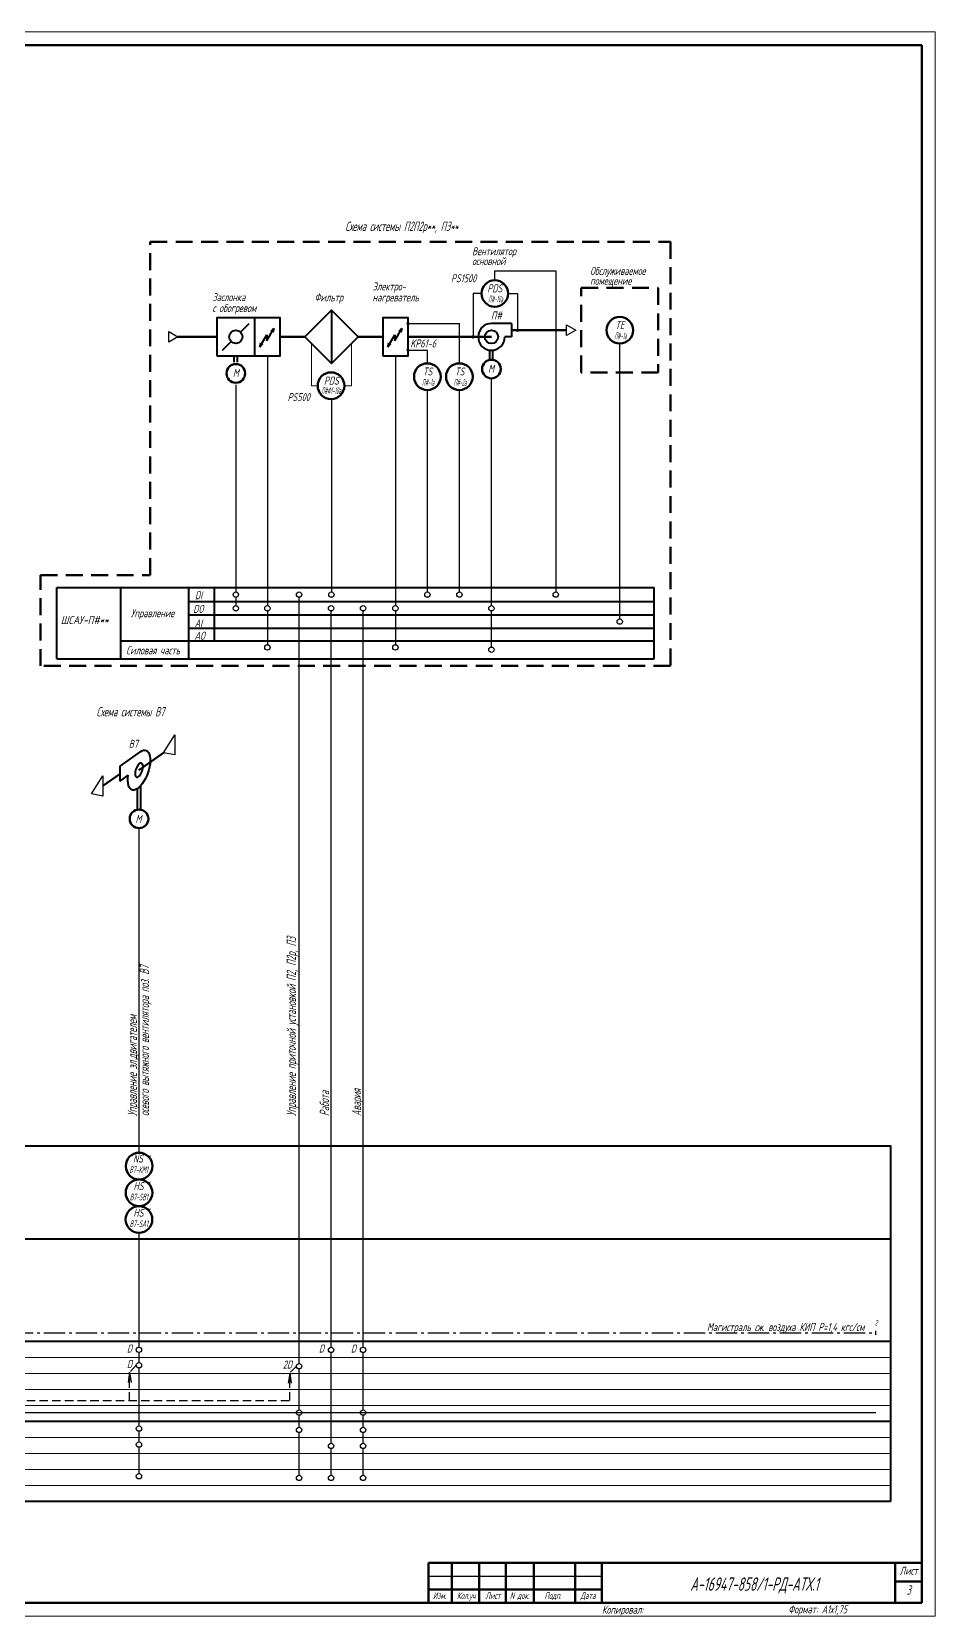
# Model space of a CAD drawing. Header units: millimetres. Extents: x -680 to 9204, y -4430 to 7779.
# Drawn here: x 4296 to 4635, y 5159 to 5753 of the extents above; entities that cross this region are included whole.
import ezdxf
from ezdxf.enums import TextEntityAlignment as Align

# ---------------------------------------------------------------- set-up
doc = ezdxf.new("R2010")
doc.units = ezdxf.units.MM
doc.linetypes.add('gost6', pattern=[12, 8, -1.5, 1, -1.5])
doc.linetypes.add('невидимая2', pattern=[4.7625, 3.175, -1.5875])
doc.layers.get('Defpoints').update_dxf_attribs({"color": 33})
for name, color, linetype, lineweight in [('Аппараты', 137, 'Continuous', 40), ('Выноска', 137, 'Continuous', 20), ('Датчики', 31, 'Continuous', 50), ('Обводка', 6, 'Continuous', 25), ('Связи', 95, 'Continuous', 25), ('Текст_КИП', 2, 'Continuous', 25), ('Толст.рамка', 7, 'Continuous', 60), ('Тонк.рамка', 10, 'Continuous', 20), ('Трубопроводы', 7, 'Continuous', 60), ('Щиты_пульты', 5, 'Continuous', 40)]:
    doc.layers.add(name, color=color, linetype=linetype, lineweight=lineweight)
for name, color, linetype in [('Осевая', 130, 'gost6'), ('Слой М50', 3, 'Continuous'), ('ТЕКСТ', 2, 'Continuous')]:
    doc.layers.add(name, color=color, linetype=linetype)
doc.styles.add('Simplex', font='simplex.shx', dxfattribs={"width": 0.7, "oblique": 15})

# ---------------------------------------------------------------- blocks, each defined once
blk = doc.blocks.new('газ')
blk.add_lwpolyline([(-2, -3.46), (2, -3.46), (0, 0)], close=True)

msp = doc.modelspace()

# ---------------------------------------------------------------- hatches: boundary and pattern name
h = msp.add_hatch(color=256)
edge = h.paths.add_edge_path()
edge.add_arc((4436.947, 5643.681), 0.635, 0, 360)
h = msp.add_hatch(color=256)
edge = h.paths.add_edge_path()
edge.add_arc((4461.335, 5638.653), 0.635, 0, 360)
h = msp.add_hatch(color=256)
edge = h.paths.add_edge_path()
edge.add_arc((4477.975, 5641.153), 0.635, 0, 360)
h = msp.add_hatch(color=256)
edge = h.paths.add_edge_path()
edge.add_arc((4436.947, 5633.718), 0.635, 0, 360)
for points in [[(4332.545, 5250.581), (4333.121, 5246.776), (4332.545, 5248.16), (4331.968, 5246.776)], [(4392.57, 5250.218), (4393.147, 5246.414), (4392.57, 5247.797), (4391.993, 5246.414)]]:
    msp.add_hatch(color=256).paths.add_polyline_path(points)

# ---------------------------------------------------------------- linework, layer by layer
for p, q in [((4345.22, 5482.737), (4349.489, 5489.537)), ((4349.489, 5489.537), (4349.489, 5481.954)), ((4349.489, 5481.954), (4345.22, 5482.737)), ((4318.239, 5467.325), (4322.509, 5474.126)), ((4322.509, 5474.126), (4322.509, 5466.542)), ((4322.509, 5466.542), (4318.239, 5467.325)), ((4332.545, 5250.581), (4331.968, 5246.776)), ((4332.545, 5250.581), (4333.121, 5246.776)), ((4392.57, 5250.218), (4391.993, 5246.414)), ((4392.57, 5250.218), (4393.147, 5246.414)), ((3266.016, 5235.423), (4612.392, 5235.423))]:
    msp.add_line(p, q)
at = {"linetype": 'невидимая2'}
for p, q in [((4335.069, 5253.171), (4332.545, 5250.581)), ((4395.094, 5252.809), (4392.57, 5250.218)), ((4332.545, 5239.967), (4332.545, 5250.581)), ((4392.57, 5239.958), (4392.57, 5250.218)), ((3474.848, 5239.956), (4392.57, 5239.951))]:
    msp.add_line(p, q, dxfattribs=at)
at = {"lineweight": 60}
for p, q in [((4629.642, 5179.076), (4444.642, 5179.076)), ((4444.642, 5179.076), (4444.642, 5164.076)), ((4453.317, 5179.076), (4453.317, 5164.076)), ((4463.677, 5179.076), (4463.677, 5164.076)), ((4473.626, 5179.076), (4473.626, 5164.076)), ((4484.079, 5179.076), (4484.079, 5164.076)), ((4499.642, 5179.076), (4499.642, 5164.076)), ((4509.642, 5179.076), (4509.642, 5164.076)), ((4619.642, 5179.076), (4619.642, 5164.076)), ((4444.642, 5169.076), (4509.642, 5169.076)), ((4619.642, 5172.076), (4629.642, 5172.076)), ((4629.642, 5164.076), (4444.642, 5164.076))]:
    msp.add_line(p, q, dxfattribs=at)
for centre in [(4372.376, 5542.083), (4396.094, 5542.083), (4408.197, 5542.083), (4444.197, 5542.083), (4456.197, 5542.083), (4492.335, 5542.083), (4372.376, 5536.925), (4384.197, 5536.925), (4408.093, 5536.925), (4420.094, 5536.925), (4432.197, 5536.925), (4468.214, 5536.925), (4516.335, 5531.929), (4384.197, 5522.254), (4432.197, 5522.254), (4468.214, 5521.417), (4336.062, 5258.956), (4408.096, 5258.942), (4420.097, 5258.948), (4336.069, 5253.171), (4396.094, 5252.809), (4396.094, 5235.423), (4420.097, 5235.423), (4336.063, 5229.442), (4396.094, 5228.942), (4420.097, 5228.942), (4336.063, 5223.434), (4408.096, 5222.942), (4420.097, 5222.942), (4336.063, 5211.57), (4396.094, 5210.942), (4408.096, 5210.942), (4420.097, 5210.942)]:
    msp.add_circle(centre, 1)
at = {"layer": 'Аппараты'}
for p, q in [((4374.144, 5640.467), (4377.376, 5643.7)), ((4379.447, 5631.629), (4379.447, 5645.771)), ((4408.197, 5648.65), (4408.197, 5628.65)), ((4475.714, 5643.653), (4468.214, 5643.653)), ((4475.714, 5643.653), (4475.714, 5638.653)), ((4381.348, 5634.934), (4383.973, 5639.481)), ((4383.973, 5637.231), (4386.598, 5641.778)), ((4383.973, 5639.481), (4383.973, 5637.231)), ((4386.598, 5641.778), (4385.5, 5640.68)), ((4386.598, 5641.778), (4386.196, 5640.278)), ((4429.348, 5634.934), (4431.973, 5639.481)), ((4431.973, 5637.231), (4434.598, 5641.778)), ((4431.973, 5639.481), (4431.973, 5637.231)), ((4434.598, 5641.778), (4433.5, 5640.68)), ((4434.598, 5641.778), (4434.196, 5640.278)), ((4475.714, 5638.653), (4473.214, 5638.653)), ((4367.376, 5633.7), (4370.608, 5636.932)), ((4371.764, 5629.206), (4371.764, 5631.629)), ((4372.988, 5629.206), (4372.988, 5631.629)), ((4381.348, 5634.934), (4381.75, 5636.434)), ((4381.348, 5634.934), (4382.446, 5636.033)), ((4429.348, 5634.934), (4429.75, 5636.434)), ((4429.348, 5634.934), (4430.446, 5636.033)), ((4467.612, 5630.076), (4467.612, 5633.689)), ((4468.795, 5630.079), (4468.795, 5633.687)), ((4328.963, 5477.723), (4336.744, 5483.241)), ((4328.963, 5472.139), (4328.963, 5477.722)), ((4328.963, 5472.139), (4332.058, 5474.334)), ((4335.518, 5461.462), (4335.518, 5469.34)), ((4336.702, 5461.458), (4336.702, 5470.413))]:
    msp.add_line(p, q, dxfattribs=at)
for points in [[(4379.447, 5631.629), (4388.947, 5631.629), (4388.947, 5645.771), (4365.305, 5645.771), (4365.305, 5631.629)], [(4427.447, 5631.629), (4436.947, 5631.629), (4436.947, 5645.771), (4427.447, 5645.771), (4427.447, 5631.629)], [(4365.305, 5631.629), (4379.447, 5631.629)]]:
    msp.add_lwpolyline(points, dxfattribs=at)
msp.add_lwpolyline([(4408.197, 5628.65), (4418.197, 5638.65), (4408.197, 5648.65), (4398.197, 5638.65)], close=True, dxfattribs=at)
for centre in [(4372.376, 5638.7), (4468.214, 5638.653)]:
    msp.add_circle(centre, 2.5, dxfattribs=at)
msp.add_arc((4468.214, 5638.653), 5, 90, 0, dxfattribs=at)
at = {"layer": 'Аппараты', "extrusion": (0, 0, -1)}
msp.add_ellipse((4336.1, 5476.269), major_axis=(-2.653, -7.402), ratio=0.4383353, start_param=2.5519846, end_param=7.4369427, dxfattribs=at)
msp.add_ellipse((4336.1, 5476.269), major_axis=(-0.955, -2.665), ratio=0.4383353, dxfattribs=at)
at = {"layer": 'Выноска', "ltscale": 2}
for p, q in [((4400.697, 5636.15), (4400.697, 5620.369)), ((4415.697, 5620.369), (4415.697, 5636.15)), ((4400.697, 5620.369), (4403.075, 5620.369)), ((4413.075, 5620.369), (4415.697, 5620.369))]:
    msp.add_line(p, q, dxfattribs=at)
at = {"layer": 'Выноска'}
for p, q in [((3220.139, 5256.081), (4617.812, 5256.081)), ((3220.139, 5250.081), (4617.812, 5250.081)), ((3220.139, 5244.081), (4617.812, 5244.081)), ((3220.139, 5238.081), (4617.812, 5238.081)), ((3220.139, 5226.081), (4617.812, 5226.081)), ((3220.138, 5220.081), (4617.812, 5220.081)), ((3220.138, 5214.081), (4617.812, 5214.081)), ((3220.138, 5208.081), (4617.812, 5208.081))]:
    msp.add_line(p, q, dxfattribs=at)
at = {"layer": 'Датчики', "color": 4}
for centre in [(4469.481, 5654.923), (4516.335, 5641.156), (4408.075, 5620.369), (4444.197, 5623.756), (4456.197, 5623.756)]:
    msp.add_circle(centre, 5, dxfattribs=at)
at = {"layer": 'Датчики'}
for centre, radius in [((4372.376, 5624.982), 3.5), ((4468.214, 5626.628), 3.5), ((4336.1, 5458.01), 3.5), ((4336.101, 5327.851), 5), ((4336.088, 5317.84), 5), ((4336.062, 5307.828), 5)]:
    msp.add_circle(centre, radius, dxfattribs=at)
at = {"layer": 'Обводка', "color": 155}
msp.add_line((4444.642, 5174.076), (4509.642, 5174.076), dxfattribs=at)
at = {"layer": 'Осевая'}
for p, q in [((3268.375, 5265.359), (4612.392, 5265.359)), ((4612.392, 5264.619), (4612.392, 5266.101))]:
    msp.add_line(p, q, dxfattribs=at)
at = {"layer": 'Связи'}
for p, q in [((4469.481, 5663.473), (4492.335, 5663.473)), ((4469.481, 5659.923), (4469.481, 5663.473)), ((4492.335, 5663.473), (4492.335, 5543.083)), ((4461.335, 5654.923), (4461.335, 5638.653)), ((4464.481, 5654.923), (4461.335, 5654.923)), ((4474.481, 5654.923), (4477.975, 5654.923)), ((4477.975, 5654.923), (4477.975, 5641.153)), ((4436.947, 5643.681), (4456.197, 5643.681)), ((4456.197, 5628.756), (4456.197, 5643.681)), ((4432.197, 5631.629), (4432.197, 5537.925)), ((4436.947, 5633.718), (4444.197, 5633.718)), ((4444.197, 5628.756), (4444.197, 5633.718)), ((4516.335, 5532.929), (4516.335, 5636.156)), ((4468.214, 5537.925), (4468.214, 5623.128)), ((4408.197, 5615.371), (4408.197, 5543.083)), ((4444.197, 5543.083), (4444.197, 5618.756)), ((4456.197, 5543.083), (4456.197, 5618.756)), ((4372.376, 5541.083), (4372.376, 5537.925)), ((4396.094, 5253.809), (4396.093, 5541.083)), ((4384.197, 5535.925), (4384.197, 5523.254)), ((4408.096, 5259.942), (4408.093, 5535.925)), ((4420.094, 5259.948), (4420.093, 5535.925)), ((4432.197, 5535.925), (4432.197, 5523.254)), ((4468.214, 5522.417), (4468.214, 5535.925)), ((4336.101, 5332.849), (4336.1, 5454.51)), ((4336.062, 5302.828), (4336.062, 5259.957)), ((4336.062, 5257.956), (4336.062, 5254.171)), ((4408.096, 5223.942), (4408.096, 5257.942)), ((4420.094, 5236.423), (4420.094, 5257.948)), ((4336.069, 5252.172), (4336.061, 5230.442)), ((4396.094, 5236.423), (4396.094, 5251.809)), ((4396.094, 5229.942), (4396.094, 5234.423)), ((4420.094, 5229.942), (4420.094, 5234.423)), ((4336.063, 5228.442), (4336.063, 5224.434)), ((4396.094, 5211.942), (4396.094, 5227.942)), ((4420.094, 5223.942), (4420.094, 5227.942)), ((4336.063, 5222.434), (4336.063, 5212.57)), ((4408.097, 5211.942), (4408.096, 5221.942)), ((4420.094, 5211.942), (4420.094, 5221.942))]:
    msp.add_line(p, q, dxfattribs=at)
at = {"layer": 'Связи', "color": 2}
for p, q in [((4384.197, 5631.629), (4384.197, 5537.925)), ((4372.376, 5620.714), (4372.376, 5543.083))]:
    msp.add_line(p, q, dxfattribs=at)
at = {"layer": 'Толст.рамка'}
for p, q in [((3183.142, 5748.076), (4629.642, 5748.076)), ((4629.642, 5748.076), (4629.642, 5164.076)), ((3183.142, 5164.076), (4629.642, 5164.076))]:
    msp.add_line(p, q, dxfattribs=at)
at = {"layer": 'Толст.рамка', "linetype": 'невидимая2', "ltscale": 2}
for points in [[(4340.301, 5674.276), (4535.331, 5674.276), (4535.331, 5515.311), (4299.132, 5515.311), (4299.132, 5549.413), (4340.301, 5549.413)], [(4501.891, 5657.007), (4530.778, 5657.007), (4530.778, 5625.304), (4501.891, 5625.304)]]:
    msp.add_lwpolyline(points, close=True, dxfattribs=at)
at = {"layer": 'Тонк.рамка'}
for p, q in [((3163.142, 5753.076), (4634.642, 5753.076)), ((4634.642, 5753.076), (4634.642, 5159.076)), ((4634.642, 5159.076), (3163.142, 5159.076))]:
    msp.add_line(p, q, dxfattribs=at)
at = {"layer": 'Трубопроводы', "color": 4}
for p, q in [((4350.675, 5638.65), (4365.305, 5638.65)), ((4388.947, 5638.65), (4398.197, 5638.65)), ((4418.197, 5638.65), (4427.447, 5638.65)), ((4436.947, 5638.65), (4468.214, 5638.653)), ((4475.714, 5641.153), (4496.338, 5641.154)), ((4345.22, 5482.737), (4336.073, 5476.25)), ((4328.963, 5474.931), (4322.482, 5470.334))]:
    msp.add_line(p, q, dxfattribs=at)
at = {"layer": 'Щиты_пульты', "color": 5}
for p, q in [((4305.21, 5517.959), (4305.21, 5544.748)), ((4305.21, 5544.748), (4529.276, 5544.748)), ((4329.136, 5544.748), (4329.136, 5517.966)), ((4354.719, 5517.965), (4354.719, 5544.748)), ((4364.385, 5524.748), (4364.385, 5544.748)), ((4529.276, 5517.965), (4529.276, 5544.748)), ((4354.719, 5539.522), (4529.276, 5539.522)), ((4354.719, 5534.522), (4529.276, 5534.522)), ((4329.136, 5524.748), (4529.276, 5524.748)), ((4354.719, 5529.522), (4529.276, 5529.522)), ((4305.21, 5517.966), (4529.276, 5517.965)), ((3192.138, 5335.497), (4617.812, 5335.496)), ((4617.812, 5300.496), (3206.137, 5300.497)), ((4430.811, 5300.497), (3265.691, 5300.497)), ((4617.812, 5262.081), (3213.135, 5262.081)), ((4617.812, 5232.08), (3199.137, 5232.082)), ((4617.812, 5202.081), (3192.136, 5202.081))]:
    msp.add_line(p, q, dxfattribs=at)
at = {"layer": 'Щиты_пульты', "color": 5, "ltscale": 0.6}
msp.add_line((4617.812, 5335.498), (4617.812, 5202.079), dxfattribs=at)

# ---------------------------------------------------------------- block references
at = {"xscale": -1, "rotation": 270}
for p in [(4499.803, 5641.156), (4350.675, 5638.65)]:
    msp.add_blockref('газ', p, dxfattribs=at)

# ---------------------------------------------------------------- texts
at = {"style": 'Simplex', "oblique": 15, "width": 0.6}
for p in [(4339.575, 5330.145), (4339.54, 5320.308), (4339.513, 5310.296)]:
    msp.add_text('*', height=3, dxfattribs=at).set_placement(p, align=Align.CENTER)
for s, p in [('D', (4333.458, 5257.956)), ('D', (4405.454, 5257.947)), ('D', (4417.452, 5257.947)), ('D', (4333.485, 5252.156)), ('2D', (4393.452, 5251.947))]:
    msp.add_text(s, height=3, dxfattribs=at).set_placement(p, align=Align.RIGHT)
at = {"layer": 'Defpoints', "style": 'Simplex', "oblique": 15, "width": 0.6}
for s, p in [('PS1500', (4453.053, 5659.147)), ('KP61-6', (4437.803, 5634.719)), ('PS500', (4391.769, 5614.595))]:
    msp.add_text(s, height=3, dxfattribs=at).set_placement(p)
at = {"layer": 'Слой М50', "style": 'Simplex', "oblique": 15, "width": 0.6}
for s, height, p in [('Схема системы П2П2р**, П3**', 3.5, (4413.403, 5678.38)), ('Вентилятор', 3, (4460.957, 5669.273)), ('основной', 3, (4460.957, 5665.566)), ('Обслуживаемое', 3, (4505.203, 5661.902)), ('Заслонка', 3, (4363.608, 5652.072)), ('Фильтр', 3, (4401.878, 5651.982)), ('Электро-', 3, (4423.631, 5656.09)), ('помещение', 3, (4505.203, 5658.194)), ('с обогревом', 3, (4363.608, 5647.989)), ('нагреватель', 3, (4423.631, 5651.982)), ('П#', 3, (4468.048, 5645.213)), ('В7', 3, (4332.236, 5484.629))]:
    msp.add_text(s, height=height, dxfattribs=at).set_placement(p)
msp.add_text('Схема системы В7', height=3.5, dxfattribs=at).set_placement((4332.854, 5496.399), align=Align.CENTER)
at = {"layer": 'ТЕКСТ', "style": 'Simplex', "oblique": 15}
for s, width, p in [('DI', 0.6, (4357.041, 5540.333)), ('Управление', 0.6, (4332.982, 5533.589)), ('DO', 0.6, (4356.383, 5535.225)), ('ШСАУ-П#**', 0.8, (4306.761, 5531.05)), ('АI', 0.6, (4356.963, 5529.855)), ('АO', 0.6, (4356.869, 5525.162)), ('Силовая часть', 0.6, (4331.258, 5519.673))]:
    msp.add_text(s, height=3, dxfattribs=dict(at, width=width)).set_placement(p)
at = {"layer": 'Текст_КИП', "style": 'Simplex', "oblique": 15, "width": 0.6}
for s, height, p in [('PDS', 3, (4466.668, 5655.375)), ('TE', 3, (4514.615, 5641.608)), ('TS', 3, (4442.477, 5624.208)), ('TS', 3, (4454.477, 5624.208)), ('PDS', 3, (4405.405, 5620.756)), ('Магистраль сж. воздуха КИП Р=1,4 кгс/см', 3, (4549.014, 5265.998)), ('2', 2, (4611.94, 5268.115)), ('А-16947-858/1-РД-АТХ.1', 5, (4542.763, 5168.656))]:
    msp.add_text(s, height=height, dxfattribs=at).set_placement(p)
at = {"layer": 'Текст_КИП', "color": 4, "style": 'Simplex', "oblique": 15}
for s, width, p in [('П#-10а', 0.4, (4469.716, 5651.568)), ('П#-1а', 0.4, (4516.569, 5637.801)), ('П#Ф1-10а', 0.4, (4408.041, 5617.244)), ('П#-1а', 0.4, (4444.431, 5620.401)), ('П#-2а', 0.4, (4456.431, 5620.401)), ('В7-КМ1', 0.5, (4335.923, 5325.286)), ('В7-SВ1', 0.5, (4336.012, 5314.981)), ('В7-SA1', 0.5, (4335.985, 5304.969))]:
    msp.add_text(s, height=2.5, dxfattribs=dict(at, width=width)).set_placement(p, align=Align.CENTER)
at = {"layer": 'Текст_КИП', "color": 3, "style": 'Simplex', "oblique": 15, "width": 0.6}
for s, p in [('M', (4371.249, 5623.594)), ('M', (4466.97, 5625.259)), ('M', (4334.751, 5456.458)), ('Копировал:', (4509.642, 5160.063)), ('Формат: А1х1,75', (4579.503, 5160.191))]:
    msp.add_text(s, height=3, dxfattribs=at).set_placement(p)
at = {"layer": 'Текст_КИП', "style": 'Simplex', "oblique": 15, "width": 0.6}
for s, p in [('Управление приточной установкой П2, П2р, П3', (4394.934, 5346.576)), ('осевого вытяжного вентилятора поз. В7', (4339.851, 5346.585)), ('Управление эл.двигателем', (4335.302, 5346.585)), ('Работа ', (4407.355, 5346.576)), ('Авария', (4419.355, 5346.576))]:
    msp.add_text(s, height=3.5, rotation=90, dxfattribs=at).set_placement(p)
for s, height, p in [('NS', 3, (4335.678, 5329.154)), ('НS', 3, (4335.858, 5318.844)), ('НS', 3, (4335.831, 5308.833)), ('Лист', 3, (4624.665, 5174.647)), ('3', 3.5, (4624.665, 5167.177))]:
    msp.add_text(s, height=height, dxfattribs=at).set_placement(p, align=Align.CENTER)
at = {"layer": 'Текст_КИП', "color": 3, "style": 'Simplex', "oblique": 15, "width": 0.6}
for s, p in [('Изм.', (4448.785, 5165.58)), ('Кол.уч', (4458.785, 5165.58)), ('Лист', (4468.785, 5165.58)), ('N док.', (4478.785, 5165.58)), ('Подп.', (4491.285, 5165.58)), ('Дата', (4504.437, 5165.58))]:
    msp.add_text(s, height=2.5, dxfattribs=at).set_placement(p, align=Align.CENTER)

doc.saveas('drawing.dxf')
